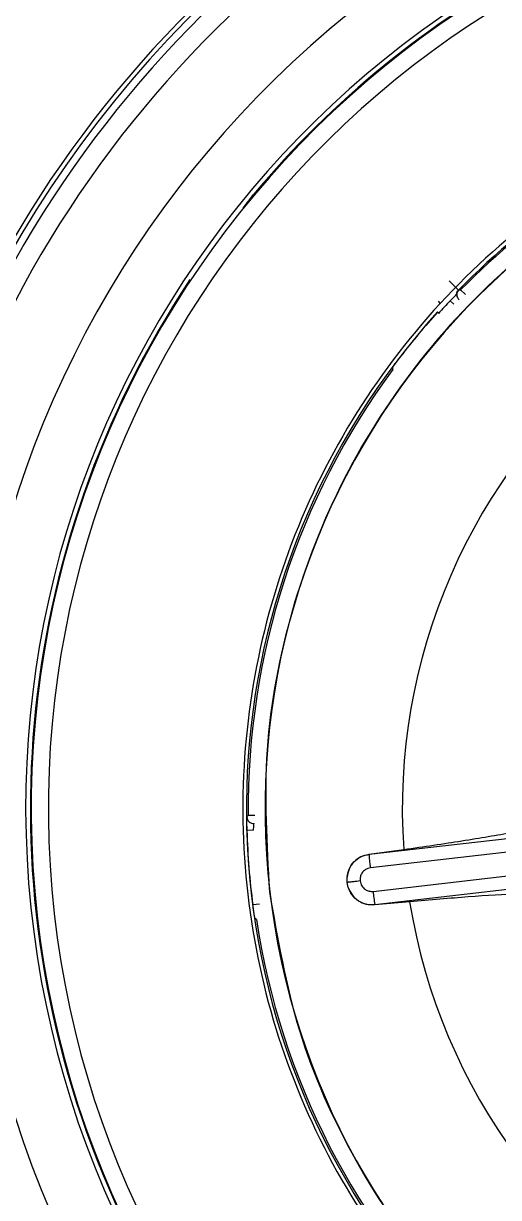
# Model space of a CAD drawing. Extents: x 526 to 610, y 679 to 808.
# Drawn here: x 559.627 to 560.047, y 734.292 to 735.332 of the extents above; entities that cross this region are included whole.
import ezdxf

# ---------------------------------------------------------------- set-up
doc = ezdxf.new("R2010")
doc.units = 0
doc.header["$MEASUREMENT"] = 0
doc.layers.add('1', color=4, linetype='Continuous')

# ---------------------------------------------------------------- blocks, each defined once
blk = doc.blocks.new('JETSETTER LX')
at = {"layer": '1', "color": 3, "linetype": 'Continuous', "lineweight": 25}
for p, q in [((33.6944, 38.2912), (33.7037, 38.3037)), ((33.8765, 38.227), (33.885, 38.2187)), ((33.8909, 38.2147), (33.8867, 38.2188)), ((33.868, 38.2073), (33.8679, 38.2074)), ((33.8808, 38.2062), (33.8776, 38.2093)), ((33.8663, 38.1994), (33.8664, 38.1993)), ((34.233, 37.7676), (33.8058, 37.7188)), ((33.7047, 37.7535), (33.6988, 37.7534)), ((34.2341, 37.7559), (33.8069, 37.707)), ((33.7036, 37.7404), (33.6977, 37.7402)), ((33.8093, 37.6862), (34.2364, 37.7359)), ((33.8057, 37.7191), (33.8364, 37.7233)), ((33.8057, 37.7191), (33.8058, 37.7188)), ((33.8109, 37.6745), (34.238, 37.7242)), ((33.7863, 37.6941), (33.7863, 37.6987)), ((33.7873, 37.6897), (33.7863, 37.6941)), ((33.7176, 37.6859), (33.718, 37.6859)), ((33.8417, 37.6771), (33.8109, 37.6742)), ((33.7088, 37.675), (33.703, 37.6742)), ((33.8109, 37.6745), (33.8109, 37.6742))]:
    blk.add_line(p, q, dxfattribs=at)
at = {"layer": '1', "color": 3, "linetype": 'Continuous', "lineweight": 25, "flags": 128}
for points in [[(33.885, 38.2187), (33.886, 38.2188), (33.8867, 38.2188)], [(33.8673, 38.2087), (33.8673, 38.2086), (33.8679, 38.2074)], [(33.8268, 38.1485), (33.8267, 38.1494), (33.8266, 38.1502)], [(33.6977, 37.7521), (33.6983, 37.7529), (33.6988, 37.7534)], [(33.7062, 37.6613), (33.7054, 37.6619), (33.7048, 37.6624)]]:
    blk.add_lwpolyline(points, dxfattribs=at)
at = {"layer": '1', "color": 3, "linetype": 'Continuous', "lineweight": 25}
for centre, radius, start, end in [((34.3545, 37.7593), 1, 96.5792, 276.5792), ((34.3545, 37.7593), 0.9961, 100.112, 190.112), ((34.3545, 37.7593), 0.9895, 100.112, 280.112), ((34.3545, 37.7593), 0.972, 100.112, 280.112), ((34.3545, 37.7593), 0.9039, 100.4557, 280.112), ((34.3545, 37.7593), 0.8484, 96.5792, 140.0874), ((34.3545, 37.7593), 0.8524, 100.4557, 280.112), ((34.3545, 37.7593), 0.8476, 96.5792, 276.2244), ((34.3545, 37.7593), 0.8324, 96.5792, 276.2244), ((34.3545, 37.7593), 0.6408, 96.5792, 186.5792), ((34.3545, 37.7593), 0.6569, 111.3223, 135.6289), ((34.3545, 37.7593), 0.6557, 111.4487, 135.5143), ((34.3545, 37.7593), 0.8484, 146.4712, 260.0874), ((33.8892, 38.2146), 0.00591, 135.6493, 229.534), ((34.3545, 37.7593), 0.6557, 136.6692, 138.0068), ((34.3545, 37.7593), 0.6573, 137.9684, 216.274), ((34.3545, 37.7593), 0.6571, 137.9701, 142.4432), ((34.3545, 37.7593), 0.5194, 129.1119, 183.9726), ((34.3545, 37.7593), 0.6557, 143.5981, 180.5143), ((33.7036, 37.7522), 0.00591, 180.649, 274.5341), ((34.3545, 37.7593), 0.6571, 181.6692, 187.4432), ((33.9958, 37.7314), 0.1905, 183.8033, 187.3527), ((34.3545, 37.7593), 0.6408, 186.5792, 276.5792), ((33.9988, 37.7055), 0.1905, 185.8059, 189.355), ((34.3545, 37.7593), 0.5194, 189.1119, 243.9726), ((34.3545, 37.7593), 0.6557, 188.5981, 225.5143), ((34.3545, 37.7593), 0.9961, 190.112, 280.112)]:
    blk.add_arc(centre, radius, start, end, dxfattribs=at)
for points, knots in [([(33.1223, 36.5248), (33.1161, 36.531), (33.1037, 36.5435), (33.0855, 36.5626), (33.0675, 36.5819), (33.0499, 36.6015), (33.0326, 36.6213), (33.0156, 36.6414), (32.999, 36.6617), (32.9826, 36.6823), (32.9665, 36.7031), (32.9508, 36.7242), (32.9353, 36.7455), (32.9202, 36.7671), (32.8783, 36.8287), (32.815, 36.9343), (32.7419, 37.0891), (32.6842, 37.2504), (32.6426, 37.4166), (32.6174, 37.586), (32.609, 37.757), (32.6174, 37.9281), (32.6426, 38.0976), (32.6842, 38.2638), (32.742, 38.4251), (32.8151, 38.58), (32.9033, 38.7268), (33.0053, 38.8644), (33.1203, 38.9913), (33.2472, 39.1064), (33.3848, 39.2083), (33.5317, 39.2965), (33.6865, 39.3696), (33.8478, 39.4274), (34.014, 39.469), (34.1834, 39.4942), (34.3545, 39.5025), (34.5256, 39.4942), (34.695, 39.469), (34.8612, 39.4275), (35.0224, 39.3697), (35.1773, 39.2965), (35.2893, 39.2294), (35.3631, 39.1786), (35.4026, 39.1497), (35.4412, 39.1198), (35.479, 39.0888), (35.5158, 39.0567), (35.5519, 39.0237), (35.5752, 39.0008), (35.5868, 38.9893)], [0, 0, 0, 0, 0.004827, 0.009647, 0.014461, 0.019271, 0.024078, 0.028882, 0.033686, 0.038489, 0.043293, 0.048099, 0.052908, 0.057722, 0.062541, 0.093781, 0.125035, 0.156273, 0.187523, 0.218772, 0.250007, 0.281251, 0.312511, 0.343765, 0.375021, 0.40627, 0.437519, 0.468758, 0.500007, 0.53125, 0.562493, 0.593739, 0.624988, 0.656237, 0.687489, 0.718733, 0.749986, 0.781233, 0.812476, 0.843717, 0.874964, 0.906209, 0.937455, 0.946406, 0.95534, 0.964264, 0.973185, 0.98211, 0.991046, 1, 1, 1, 1]), ([(33.8776, 38.2093), (33.8782, 38.2099), (33.8798, 38.2114), (33.8817, 38.2133), (33.8828, 38.2149), (33.8832, 38.2157), (33.8835, 38.2165), (33.8839, 38.2174), (33.8845, 38.2182), (33.885, 38.2187)], [0, 0, 0, 0, 0.187167, 0.440825, 0.645902, 0.755708, 0.805043, 0.860514, 1, 1, 1, 1]), ([(33.885, 38.2187), (33.885, 38.2187), (33.885, 38.2187), (33.885, 38.2187), (33.885, 38.2187)], [0, 0, 0, 0, 0.560111, 1, 1, 1, 1]), ([(33.8672, 38.2088), (33.8673, 38.2086), (33.8677, 38.208), (33.8679, 38.2074), (33.8681, 38.207)], [0, 0, 0, 0, 0.305442, 1, 1, 1, 1]), ([(33.8664, 38.1993), (33.8665, 38.1992), (33.8666, 38.199), (33.867, 38.1983), (33.8672, 38.198)], [0, 0, 0, 0, 0.5942766, 1, 1, 1, 1]), ([(33.8277, 38.1519), (33.8279, 38.1522), (33.8284, 38.153), (33.8297, 38.1547), (33.8315, 38.1571), (33.8329, 38.1589), (33.8336, 38.1599)], [0, 0, 0, 0, 0.173948, 0.422243, 0.697274, 1, 1, 1, 1]), ([(33.8266, 38.1502), (33.8266, 38.1503), (33.8267, 38.1504), (33.8271, 38.151), (33.8276, 38.1517), (33.8277, 38.1519)], [0, 0, 0, 0, 0.3798365, 0.8134701, 1, 1, 1, 1]), ([(33.6976, 37.75), (33.6976, 37.7505), (33.6976, 37.7518), (33.6976, 37.752), (33.6977, 37.7521)], [0, 0, 0, 0, 0.403202, 1, 1, 1, 1]), ([(33.6977, 37.7402), (33.6977, 37.7418), (33.6976, 37.7452), (33.6976, 37.7487), (33.6976, 37.7498), (33.6976, 37.75)], [0, 0, 0, 0, 0.428611, 0.875217, 1, 1, 1, 1]), ([(33.7036, 37.7404), (33.7036, 37.7412), (33.7037, 37.7429), (33.7038, 37.7449), (33.7039, 37.7461), (33.704, 37.7462), (33.704, 37.7463)], [0, 0, 0, 0, 0.272621, 0.55768, 0.783623, 1, 1, 1, 1]), ([(33.8364, 37.7233), (33.8542, 37.7259), (33.8907, 37.7312), (33.9187, 37.7361), (33.933, 37.7386)], [0, 0, 0, 0, 0.487204, 1, 1, 1, 1]), ([(33.7863, 37.6987), (33.7867, 37.7012), (33.7876, 37.7062), (33.7921, 37.7126), (33.7982, 37.7174), (33.8032, 37.7185), (33.8057, 37.7191)], [0, 0, 0, 0, 0.2432155, 0.4882669, 0.7390937, 1, 1, 1, 1]), ([(33.8058, 37.7188), (33.8033, 37.7182), (33.7983, 37.7172), (33.7921, 37.7125), (33.7877, 37.7062), (33.7867, 37.7012), (33.7863, 37.6987)], [0, 0, 0, 0, 0.2499607, 0.4999476, 0.7499607, 1, 1, 1, 1]), ([(33.8069, 37.707), (33.8054, 37.7066), (33.8024, 37.7059), (33.7993, 37.7027), (33.7978, 37.6991), (33.7978, 37.6967), (33.7978, 37.6955)], [0, 0, 0, 0, 0.282433, 0.561918, 0.778094, 1, 1, 1, 1]), ([(33.7978, 37.6955), (33.7969, 37.6953), (33.7946, 37.6951), (33.7918, 37.6947), (33.7895, 37.6945), (33.7879, 37.6943), (33.7867, 37.6942), (33.7865, 37.6941), (33.7863, 37.6941)], [0, 0, 0, 0, 0.1642057, 0.3920172, 0.5297465, 0.680081, 0.8386904, 1, 1, 1, 1]), ([(33.7873, 37.6897), (33.7883, 37.6874), (33.7904, 37.6827), (33.7962, 37.6776), (33.8032, 37.6744), (33.8083, 37.6745), (33.8109, 37.6745)], [0, 0, 0, 0, 0.250039, 0.500053, 0.750039, 1, 1, 1, 1]), ([(33.8109, 37.6742), (33.8083, 37.6742), (33.8032, 37.6742), (33.7961, 37.6775), (33.7903, 37.6827), (33.7883, 37.6874), (33.7873, 37.6897)], [0, 0, 0, 0, 0.259516, 0.513528, 0.760807, 1, 1, 1, 1]), ([(33.7978, 37.6955), (33.7982, 37.6939), (33.7989, 37.6909), (33.8021, 37.6878), (33.8057, 37.6862), (33.8081, 37.6862), (33.8093, 37.6862)], [0, 0, 0, 0, 0.2809062, 0.5602712, 0.7805877, 1, 1, 1, 1]), ([(33.9393, 37.6842), (33.9247, 37.6834), (33.8964, 37.6817), (33.8596, 37.6786), (33.8417, 37.6771)], [0, 0, 0, 0, 0.5122849, 1, 1, 1, 1]), ([(33.7044, 37.6645), (33.7043, 37.6652), (33.704, 37.6666), (33.7035, 37.6702), (33.7031, 37.6729), (33.703, 37.6742)], [0, 0, 0, 0, 0.302184, 0.656178, 1, 1, 1, 1]), ([(33.7048, 37.6624), (33.7048, 37.6625), (33.7047, 37.6627), (33.7045, 37.6641), (33.7044, 37.6645)], [0, 0, 0, 0, 0.748586, 1, 1, 1, 1])]:
    blk.add_open_spline(points, degree=3, knots=knots, dxfattribs=at)
for points in [[(34.2789, 38.4155), (34.2362, 38.4081), (34.1509, 38.3933), (34.0315, 38.34), (33.9243, 38.2662), (33.8337, 38.1724), (33.7631, 38.0629), (33.7153, 37.9417), (33.692, 37.8135), (33.6942, 37.6832), (33.7217, 37.5558), (33.7736, 37.4362), (33.8478, 37.3291), (33.9414, 37.2385), (34.051, 37.1678), (34.1722, 37.1204), (34.3005, 37.0956), (34.387, 37.1007), (34.4302, 37.1032)], [(34.2811, 38.3962), (34.2397, 38.3891), (34.1568, 38.3747), (34.041, 38.323), (33.9369, 38.2513), (33.849, 38.1603), (33.7804, 38.054), (33.7343, 37.9364), (33.7103, 37.8117), (33.7152, 37.7278), (33.7176, 37.6859)], [(33.7176, 37.6859), (33.7248, 37.6445), (33.7392, 37.5616), (33.7909, 37.4457), (33.8626, 37.3417), (33.9536, 37.2538), (34.0599, 37.1852), (34.1775, 37.1391), (34.3021, 37.1151), (34.3861, 37.12), (34.428, 37.1224)]]:
    blk.add_open_spline(points, degree=3, dxfattribs=at)

msp = doc.modelspace()

# ---------------------------------------------------------------- block references
at = {"layer": '1'}
msp.add_blockref('JETSETTER LX', (526.127, 696.8772), dxfattribs=at)

doc.saveas('drawing.dxf')
